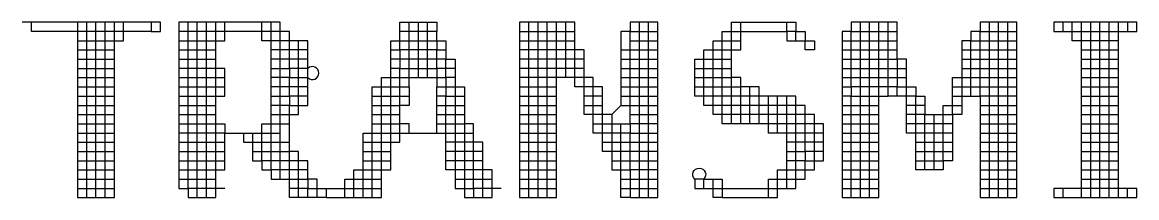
# Model space of a CAD drawing. Header units: millimetres. Extents: x 0 to 841, y 0 to 594.
# Drawn here: x 779.35 to 794.32, y 110.74 to 113.09 of the extents above; entities that cross this region are included whole.
import ezdxf
from ezdxf.enums import TextEntityAlignment as Align

# ---------------------------------------------------------------- set-up
doc = ezdxf.new("R2010")
doc.units = ezdxf.units.MM
doc.layers.add('TEXT', color=255, linetype='Continuous')
doc.styles.add('ECL', font='', dxfattribs={"width": 0.7, "height": 3})
doc.styles.get('ECL').set_extended_font_data('FangSong_GB2312')

# ---------------------------------------------------------------- blocks, each defined once
blk = doc.blocks.new('*U21')
at = {"color": 251, "linetype": 'Continuous'}
for points in [[(13.398, 6.504), (13.398, 6.355), (13.547, 6.355), (13.547, 6.504), (11.319, 6.504)], [(15.923, 3.682), (15.774, 3.682), (15.774, 3.831), (15.774, 3.979), (15.774, 4.128), (15.626, 4.128), (15.477, 4.128), (15.329, 4.128), (15.329, 4.276), (15.329, 4.425), (15.329, 4.573), (15.329, 4.722), (15.329, 4.87), (15.329, 5.019), (15.329, 5.167), (15.329, 5.316), (15.329, 5.464), (15.329, 5.613), (15.329, 5.761), (15.329, 5.91), (15.329, 6.058), (15.329, 6.207), (15.329, 6.355), (15.329, 6.504)], [(24.239, 4.425), (24.09, 4.425), (24.09, 4.573), (23.942, 4.573), (23.942, 4.722), (23.793, 4.722), (23.645, 4.722), (23.496, 4.722), (23.348, 4.722), (23.348, 4.87), (23.199, 4.87), (23.051, 4.87), (22.902, 4.87), (22.754, 4.87), (22.605, 4.87), (22.605, 5.019), (22.457, 5.019), (22.457, 5.167), (22.308, 5.167), (22.308, 5.316), (22.16, 5.316), (22.16, 5.464), (22.16, 5.613), (22.16, 5.761), (22.16, 5.91), (22.308, 5.91), (22.308, 6.058), (22.457, 6.058), (22.457, 6.207), (22.605, 6.207), (22.605, 6.355), (22.754, 6.355), (22.754, 6.504), (23.793, 6.504), (23.793, 6.355), (23.942, 6.355), (23.942, 6.207), (24.09, 6.207), (24.09, 6.058), (23.942, 6.058), (23.942, 6.207)], [(20.972, 5.761), (21.12, 5.761), (21.12, 5.91), (21.269, 5.91), (21.417, 5.91), (21.566, 5.91)], [(20.972, 5.613), (21.12, 5.613), (21.12, 5.761), (21.269, 5.761), (21.417, 5.761), (21.566, 5.761)], [(20.972, 5.464), (21.12, 5.464), (21.12, 5.613), (21.269, 5.613), (21.417, 5.613), (21.566, 5.613)], [(13.844, 5.464), (13.992, 5.464), (14.141, 5.464), (14.289, 5.464), (14.438, 5.464), (14.586, 5.464)], [(20.972, 5.316), (21.12, 5.316), (21.12, 5.464), (21.269, 5.464), (21.417, 5.464), (21.566, 5.464)], [(20.972, 5.167), (21.12, 5.167), (21.12, 5.316), (21.269, 5.316), (21.417, 5.316), (21.566, 5.316)], [(24.536, 5.167), (24.684, 5.167), (24.684, 5.316), (24.833, 5.316), (24.981, 5.316), (25.13, 5.316), (25.278, 5.316)], [(21.12, 3.682), (20.972, 3.682), (20.972, 3.831), (20.972, 3.979), (20.972, 4.128), (20.972, 4.276), (20.972, 4.425), (20.972, 4.573), (20.972, 4.722), (20.972, 4.87)], [(15.032, 4.722), (15.032, 4.573), (15.032, 4.425), (15.032, 4.276), (15.18, 4.276), (15.18, 4.128), (15.329, 4.128), (15.329, 3.979), (15.477, 3.979), (15.626, 3.979), (15.774, 3.979), (15.923, 3.979), (15.923, 3.831), (16.071, 3.831), (16.517, 3.831), (16.665, 3.831), (16.665, 3.979), (16.814, 3.979), (16.962, 3.979), (17.111, 3.979)], [(13.844, 4.425), (13.992, 4.425), (14.141, 4.425), (14.289, 4.425), (14.438, 4.425), (14.586, 4.425)], [(13.844, 4.128), (13.992, 4.128), (14.141, 4.128), (14.289, 4.128), (14.438, 4.128)], [(29.139, 3.682), (29.288, 3.682), (29.288, 3.831), (28.991, 3.831), (28.842, 3.831), (28.694, 3.831), (28.545, 3.831), (28.397, 3.831), (27.951, 3.831), (27.951, 3.682), (28.1, 3.682), (28.1, 3.831)], [(28.1, 3.682), (28.248, 3.682), (28.397, 3.682), (28.545, 3.682), (28.694, 3.682), (28.842, 3.682), (28.991, 3.682), (29.139, 3.682), (29.139, 3.831)]]:
    blk.add_lwpolyline(points, dxfattribs=at)
at = {"color": 167, "linetype": 'Continuous'}
for points in [[(13.398, 6.355), (13.25, 6.355), (13.101, 6.355), (12.953, 6.355), (12.804, 6.355), (12.656, 6.355), (12.507, 6.355), (12.359, 6.355), (12.21, 6.355), (12.062, 6.355), (11.913, 6.355), (11.765, 6.355), (11.616, 6.355), (11.468, 6.355), (11.468, 6.504)], [(17.853, 5.613), (17.853, 5.761), (17.853, 5.91), (17.853, 6.058), (17.853, 6.207), (17.853, 6.355), (17.853, 6.504)], [(15.923, 6.058), (15.774, 6.058), (15.626, 6.058), (15.626, 6.207), (15.477, 6.207), (15.329, 6.207), (15.18, 6.207), (15.18, 6.355), (15.032, 6.355), (14.883, 6.355), (14.735, 6.355), (14.586, 6.355), (14.438, 6.355), (14.289, 6.355), (14.141, 6.355), (13.992, 6.355), (13.844, 6.355)], [(17.259, 6.058), (17.408, 6.058), (17.408, 6.207), (17.556, 6.207), (17.705, 6.207), (17.853, 6.207), (18.002, 6.207), (18.002, 6.058), (18.15, 6.058)], [(24.536, 5.761), (24.684, 5.761), (24.684, 5.91), (24.833, 5.91), (24.981, 5.91), (25.13, 5.91), (25.278, 5.91), (25.427, 5.91), (25.427, 5.761), (25.575, 5.761)], [(24.536, 5.613), (24.684, 5.613), (24.684, 5.761), (24.833, 5.761), (24.981, 5.761), (25.13, 5.761), (25.278, 5.761), (25.427, 5.761), (25.427, 5.613), (25.575, 5.613)], [(25.724, 4.276), (25.872, 4.276), (26.021, 4.276), (26.169, 4.276), (26.169, 4.425), (26.169, 4.573), (26.169, 4.722), (26.169, 4.87), (26.169, 5.019), (26.169, 5.167), (26.318, 5.167), (26.318, 5.316), (26.318, 5.464), (26.318, 5.613), (26.466, 5.613), (26.615, 5.613), (26.615, 5.761), (26.763, 5.761), (26.763, 5.91), (26.912, 5.91), (27.06, 5.91), (27.209, 5.91), (27.357, 5.91)], [(26.318, 5.464), (26.466, 5.464), (26.615, 5.464), (26.615, 5.613), (26.763, 5.613), (26.763, 5.761), (26.912, 5.761), (27.06, 5.761), (27.209, 5.761), (27.357, 5.761)], [(23.051, 4.87), (23.051, 5.019), (23.051, 5.167), (23.051, 5.316), (23.051, 5.464)], [(19.041, 3.831), (18.893, 3.831), (18.744, 3.831), (18.596, 3.831), (18.596, 3.979), (18.596, 4.128), (18.447, 4.128), (18.299, 4.128), (18.15, 4.128), (18.15, 4.276), (18.15, 4.425), (18.15, 4.573), (18.15, 4.722), (18.15, 4.87), (18.15, 5.019), (18.15, 5.167), (18.15, 5.316), (18.002, 5.316)], [(20.823, 5.019), (20.675, 5.019), (20.526, 5.019), (20.526, 5.167), (20.526, 5.316), (20.378, 5.316)], [(22.308, 3.831), (22.457, 3.831), (22.605, 3.831), (22.605, 3.682), (22.754, 3.682), (22.902, 3.682), (23.051, 3.682), (23.199, 3.682), (23.348, 3.682), (23.496, 3.682), (23.496, 3.831), (23.496, 3.979), (23.645, 3.979), (23.793, 3.979), (23.793, 4.128), (23.793, 4.276), (23.793, 4.425), (23.793, 4.573), (23.793, 4.722), (23.793, 4.87), (23.645, 4.87), (23.496, 4.87), (23.348, 4.87), (23.348, 5.019), (23.348, 5.167), (23.348, 5.316)], [(18.002, 5.167), (18.15, 5.167), (18.299, 5.167), (18.447, 5.167)], [(26.318, 4.722), (26.169, 4.722), (26.021, 4.722), (25.872, 4.722), (25.872, 4.87), (25.724, 4.87), (25.575, 4.87)], [(26.021, 4.128), (26.021, 4.276), (26.021, 4.425), (26.021, 4.573), (26.021, 4.722), (26.021, 4.87), (26.021, 5.019)], [(16.814, 4.573), (16.962, 4.573), (17.111, 4.573), (17.111, 4.722), (17.259, 4.722), (17.408, 4.722), (17.556, 4.722), (18.002, 4.722), (18.15, 4.722), (18.299, 4.722), (18.447, 4.722), (18.596, 4.722)], [(23.645, 4.425), (23.793, 4.425), (23.942, 4.425), (23.942, 4.276), (24.09, 4.276), (24.09, 4.425), (23.942, 4.425), (23.942, 4.573), (23.793, 4.573), (23.645, 4.573)], [(25.724, 4.573), (25.872, 4.573), (26.021, 4.573), (26.169, 4.573), (26.318, 4.573)], [(26.763, 4.573), (26.912, 4.573), (27.06, 4.573), (27.209, 4.573), (27.357, 4.573)], [(16.814, 4.425), (16.962, 4.425), (17.111, 4.425), (17.259, 4.425)], [(18.744, 4.276), (18.596, 4.276), (18.596, 4.425), (18.447, 4.425), (18.299, 4.425), (18.15, 4.425)], [(25.724, 4.425), (25.872, 4.425), (26.021, 4.425), (26.169, 4.425), (26.318, 4.425)], [(26.763, 4.425), (26.912, 4.425), (27.06, 4.425), (27.209, 4.425), (27.357, 4.425)], [(28.397, 3.979), (28.545, 3.979), (28.694, 3.979), (28.842, 3.979), (28.991, 3.979)]]:
    blk.add_lwpolyline(points, dxfattribs=at)
at = {"color": 165, "linetype": 'Continuous'}
for points in [[(12.21, 6.207), (12.359, 6.207), (12.507, 6.207), (12.656, 6.207), (12.804, 6.207), (12.953, 6.207), (12.953, 6.355), (12.953, 6.504)], [(15.774, 3.682), (15.626, 3.682), (15.626, 3.831), (15.626, 3.979), (15.626, 4.128), (15.626, 4.276), (15.626, 4.425), (15.626, 4.573), (15.626, 4.722), (15.626, 4.87), (15.626, 5.019), (15.774, 5.019), (15.774, 5.167), (15.923, 5.167), (15.923, 5.316), (15.923, 5.464), (15.923, 5.613), (15.923, 5.761), (15.923, 5.91), (15.923, 6.058), (15.923, 6.207), (15.626, 6.207), (15.626, 6.355), (15.477, 6.355), (15.477, 6.504), (13.844, 6.504), (13.844, 6.355), (13.844, 6.207), (13.844, 6.058), (13.844, 5.91), (13.844, 5.761), (13.844, 5.613), (13.844, 5.464), (13.844, 5.316), (13.844, 5.167), (13.844, 5.019), (13.844, 4.87), (13.844, 4.722), (13.844, 4.573), (13.844, 4.425), (13.844, 4.276), (13.844, 4.128), (13.844, 3.979), (13.844, 3.831), (13.992, 3.831), (13.992, 3.682), (14.141, 3.682), (14.289, 3.682), (14.438, 3.682), (14.438, 3.831), (14.438, 3.979), (14.438, 4.128), (14.438, 4.276), (14.438, 4.425), (14.438, 4.573), (14.438, 4.722), (14.438, 4.87), (14.438, 5.019), (14.438, 5.167), (14.438, 5.316), (14.438, 5.464), (14.438, 5.613), (14.438, 5.761), (14.438, 5.91), (14.438, 6.058), (14.438, 6.207), (14.438, 6.355), (14.438, 6.504)], [(16.22, 3.831), (16.22, 3.682), (16.368, 3.682), (16.517, 3.682), (16.665, 3.682), (16.814, 3.682), (16.962, 3.682), (17.111, 3.682), (17.111, 3.831), (17.111, 3.979), (17.111, 4.128), (17.259, 4.128), (17.259, 4.276), (17.259, 4.425), (17.259, 4.573), (17.259, 4.722), (17.259, 4.87), (17.259, 5.019), (17.259, 5.167), (17.259, 5.316), (17.259, 5.464), (17.259, 5.613), (17.259, 5.761), (17.259, 5.91), (17.259, 6.058), (17.259, 6.207), (17.408, 6.207), (17.408, 6.355), (17.408, 6.504), (18.002, 6.504), (18.002, 6.355)], [(22.754, 4.87), (22.754, 5.019), (22.754, 5.167), (22.754, 5.316), (22.754, 5.464), (22.754, 5.613), (22.754, 5.761), (22.754, 5.91), (22.754, 6.058), (22.902, 6.058), (22.902, 6.207), (22.902, 6.355), (22.902, 6.504)], [(27.357, 5.316), (27.209, 5.316), (27.06, 5.316), (26.912, 5.316), (26.763, 5.316), (26.763, 5.167), (26.763, 5.019), (26.763, 4.87), (26.763, 4.722), (26.763, 4.573), (26.763, 4.425), (26.763, 4.276), (26.763, 4.128), (26.763, 3.979), (26.763, 3.831), (26.763, 3.682), (26.912, 3.682), (27.06, 3.682), (27.209, 3.682), (27.357, 3.682), (27.357, 3.831), (27.357, 3.979), (27.357, 4.128), (27.357, 4.276), (27.357, 4.425), (27.357, 4.573), (27.357, 4.722), (27.357, 4.87), (27.357, 5.019), (27.357, 5.167), (27.357, 5.316), (27.357, 5.464), (27.357, 5.613), (27.357, 5.761), (27.357, 5.91), (27.357, 6.058), (27.357, 6.207), (27.357, 6.355), (27.357, 6.504), (26.763, 6.504), (26.763, 6.355), (26.615, 6.355), (26.615, 6.207), (26.466, 6.207), (26.466, 6.058), (26.466, 5.91), (26.466, 5.761), (26.466, 5.613), (26.466, 5.464), (26.466, 5.316), (26.466, 5.167), (26.466, 5.019), (26.318, 5.019), (26.318, 4.87), (26.318, 4.722), (26.318, 4.573), (26.318, 4.425), (26.318, 4.276), (26.169, 4.276), (26.169, 4.128), (26.021, 4.128), (25.872, 4.128), (25.724, 4.128), (25.724, 4.276), (25.724, 4.425), (25.724, 4.573), (25.724, 4.722), (25.575, 4.722), (25.575, 4.87), (25.575, 5.019), (25.575, 5.167), (25.575, 5.316), (25.575, 5.464), (25.575, 5.613), (25.575, 5.761), (25.575, 5.91), (25.427, 5.91), (25.427, 6.058), (25.427, 6.207), (25.427, 6.355), (25.427, 6.504), (24.684, 6.504), (24.684, 6.355), (24.536, 6.355), (24.536, 6.207), (24.536, 6.058), (24.536, 5.91), (24.536, 5.761), (24.536, 5.613), (24.536, 5.464), (24.536, 5.316), (24.536, 5.167), (24.536, 5.019), (24.536, 4.87), (24.536, 4.722), (24.536, 4.573), (24.536, 4.425), (24.536, 4.276), (24.536, 4.128), (24.536, 3.979), (24.536, 3.831), (24.536, 3.682), (24.684, 3.682), (24.833, 3.682), (24.981, 3.682), (25.13, 3.682), (25.13, 3.831), (25.13, 3.979), (25.13, 4.128), (25.13, 4.276), (25.13, 4.425), (25.13, 4.573), (25.13, 4.722), (25.13, 4.87), (25.13, 5.019), (25.13, 5.167), (25.13, 5.316), (25.13, 5.464), (25.13, 5.613), (25.13, 5.761), (25.13, 5.91), (25.13, 6.058), (25.13, 6.207), (25.13, 6.355), (25.13, 6.504)], [(18.002, 6.207), (18.15, 6.207), (18.15, 6.058), (18.15, 5.91), (18.299, 5.91), (18.299, 5.761), (18.299, 5.613), (18.299, 5.464), (18.299, 5.316), (18.299, 5.167), (18.299, 5.019), (18.299, 4.87), (18.299, 4.722), (18.299, 4.573), (18.299, 4.425), (18.299, 4.276), (18.299, 4.128), (18.299, 3.979), (18.299, 3.831), (18.447, 3.831), (18.447, 3.682), (18.596, 3.682), (18.744, 3.682), (18.893, 3.682), (18.893, 3.831), (18.893, 3.979), (18.893, 4.128), (18.744, 4.128)], [(20.675, 5.316), (20.526, 5.316), (20.526, 5.464), (20.378, 5.464), (20.229, 5.464), (20.229, 5.613), (20.081, 5.613), (19.932, 5.613), (19.784, 5.613), (19.635, 5.613), (19.487, 5.613), (19.338, 5.613)], [(24.536, 5.464), (24.684, 5.464), (24.684, 5.613), (24.833, 5.613), (24.981, 5.613), (25.13, 5.613), (25.278, 5.613), (25.427, 5.613), (25.427, 5.464), (25.575, 5.464), (25.724, 5.464), (25.724, 5.316), (25.872, 5.316), (25.872, 5.167), (25.872, 5.019), (26.169, 5.019), (26.318, 5.019), (26.318, 5.167), (26.466, 5.167)], [(16.962, 5.019), (17.111, 5.019), (17.111, 5.167), (17.259, 5.167), (17.408, 5.167), (17.408, 5.316), (17.408, 5.464), (17.556, 5.464), (17.556, 5.316), (17.556, 5.167), (17.408, 5.167)], [(18.002, 4.722), (18.002, 4.87), (18.002, 5.019), (18.002, 5.167), (18.002, 5.316), (18.002, 5.464)], [(25.872, 5.167), (25.724, 5.167), (25.724, 5.316), (25.575, 5.316), (25.427, 5.316), (25.427, 5.464), (25.278, 5.464), (25.13, 5.464), (24.981, 5.464), (24.833, 5.464), (24.684, 5.464), (24.684, 5.316), (24.536, 5.316)], [(16.517, 3.682), (16.517, 3.831), (16.517, 3.979), (16.665, 3.979), (16.665, 4.128), (16.814, 4.128), (16.962, 4.128), (17.111, 4.128), (17.111, 4.276), (17.111, 4.425), (17.111, 4.573), (17.259, 4.573), (17.408, 4.573), (17.408, 4.722), (17.408, 4.87), (17.408, 5.019), (17.408, 5.167)]]:
    blk.add_lwpolyline(points, dxfattribs=at)
at = {"color": 145, "linetype": 'Continuous'}
for points in [[(12.21, 6.504), (12.21, 6.355), (12.21, 6.207), (12.21, 6.058), (12.21, 5.91), (12.21, 5.761), (12.21, 5.613), (12.21, 5.464), (12.21, 5.316), (12.21, 5.167), (12.21, 5.019), (12.21, 4.87), (12.21, 4.722), (12.21, 4.573), (12.21, 4.425), (12.21, 4.276), (12.21, 4.128), (12.21, 3.979), (12.21, 3.831), (12.21, 3.682), (12.359, 3.682), (12.507, 3.682), (12.656, 3.682), (12.804, 3.682), (12.804, 3.831), (12.804, 3.979), (12.804, 4.128), (12.804, 4.276), (12.804, 4.425), (12.804, 4.573), (12.804, 4.722), (12.804, 4.87), (12.804, 5.019), (12.804, 5.167), (12.804, 5.316), (12.804, 5.464), (12.804, 5.613), (12.804, 5.761), (12.804, 5.91), (12.804, 6.058), (12.804, 6.207), (12.804, 6.355), (12.804, 6.504)], [(18.744, 3.682), (18.744, 3.831), (18.744, 3.979), (18.744, 4.128), (18.744, 4.276), (18.744, 4.425), (18.744, 4.573), (18.596, 4.573), (18.596, 4.722), (18.596, 4.87), (18.447, 4.87)]]:
    blk.add_lwpolyline(points, dxfattribs=at)
at = {"color": 189, "linetype": 'Continuous'}
blk.add_lwpolyline([(12.359, 3.682), (12.359, 3.831), (12.359, 3.979), (12.359, 4.128), (12.359, 4.276), (12.359, 4.425), (12.359, 4.573), (12.359, 4.722), (12.359, 4.87), (12.359, 5.019), (12.359, 5.167), (12.359, 5.316), (12.359, 5.464), (12.359, 5.613), (12.359, 5.761), (12.359, 5.91), (12.359, 6.058), (12.359, 6.207), (12.359, 6.355), (12.359, 6.504)], dxfattribs=at)
at = {"color": 156, "linetype": 'Continuous'}
for points in [[(12.507, 3.682), (12.507, 3.831), (12.507, 3.979), (12.507, 4.128), (12.507, 4.276), (12.507, 4.425), (12.507, 4.573), (12.507, 4.722), (12.507, 4.87), (12.507, 5.019), (12.507, 5.167), (12.507, 5.316), (12.507, 5.464), (12.507, 5.613), (12.507, 5.761), (12.507, 5.91), (12.507, 6.058), (12.507, 6.207), (12.507, 6.355), (12.507, 6.504)], [(18.299, 5.613), (18.15, 5.613), (18.15, 5.761), (18.002, 5.761), (18.002, 5.91), (17.853, 5.91), (17.705, 5.91), (17.556, 5.91), (17.408, 5.91), (17.408, 5.761), (17.259, 5.761)], [(23.199, 4.87), (23.199, 5.019), (23.199, 5.167), (23.199, 5.316)]]:
    blk.add_lwpolyline(points, dxfattribs=at)
at = {"color": 152, "linetype": 'Continuous'}
blk.add_lwpolyline([(12.656, 3.682), (12.656, 3.831), (12.656, 3.979), (12.656, 4.128), (12.656, 4.276), (12.656, 4.425), (12.656, 4.573), (12.656, 4.722), (12.656, 4.87), (12.656, 5.019), (12.656, 5.167), (12.656, 5.316), (12.656, 5.464), (12.656, 5.613), (12.656, 5.761), (12.656, 5.91), (12.656, 6.058), (12.656, 6.207), (12.656, 6.355), (12.656, 6.504)], dxfattribs=at)
at = {"color": 175, "linetype": 'Continuous'}
for points in [[(13.844, 6.207), (13.992, 6.207), (14.141, 6.207), (14.289, 6.207), (14.438, 6.207), (14.586, 6.207), (14.586, 6.355), (14.586, 6.504)], [(28.991, 6.207), (28.842, 6.207), (28.694, 6.207), (28.545, 6.207), (28.397, 6.207), (28.248, 6.207), (28.248, 6.355), (28.248, 6.504)], [(12.21, 6.058), (12.359, 6.058), (12.507, 6.058), (12.656, 6.058), (12.804, 6.058)], [(28.397, 6.058), (28.545, 6.058), (28.694, 6.058), (28.842, 6.058), (28.991, 6.058)], [(12.21, 5.91), (12.359, 5.91), (12.507, 5.91), (12.656, 5.91), (12.804, 5.91)], [(21.566, 4.128), (21.417, 4.128), (21.269, 4.128), (21.12, 4.128), (21.12, 4.276), (21.12, 4.425), (20.972, 4.425), (20.823, 4.425), (20.675, 4.425), (20.675, 4.573), (20.675, 4.722), (20.675, 4.87), (20.675, 5.019), (20.675, 5.167), (20.675, 5.316), (20.675, 5.464), (20.526, 5.464), (20.526, 5.613), (20.378, 5.613), (20.229, 5.613), (20.229, 5.761), (20.081, 5.761), (19.932, 5.761), (19.784, 5.761), (19.635, 5.761), (19.487, 5.761), (19.338, 5.761)], [(28.397, 5.91), (28.545, 5.91), (28.694, 5.91), (28.842, 5.91), (28.991, 5.91)], [(28.397, 5.761), (28.545, 5.761), (28.694, 5.761), (28.842, 5.761), (28.991, 5.761)], [(28.397, 5.613), (28.545, 5.613), (28.694, 5.613), (28.842, 5.613), (28.991, 5.613)], [(19.338, 5.464), (19.487, 5.464), (19.635, 5.464), (19.784, 5.464), (19.932, 5.464)], [(24.09, 4.87), (24.09, 5.019), (23.942, 5.019), (23.942, 5.167), (23.793, 5.167), (23.793, 5.316), (23.199, 5.316), (23.051, 5.316), (22.902, 5.316), (22.754, 5.316), (22.605, 5.316), (22.605, 5.464), (22.754, 5.464), (22.902, 5.464)], [(26.318, 5.316), (26.466, 5.316), (26.615, 5.316), (26.763, 5.316), (26.763, 5.464), (26.912, 5.464), (27.06, 5.464), (27.209, 5.464), (27.357, 5.464)], [(28.397, 5.464), (28.545, 5.464), (28.694, 5.464), (28.842, 5.464), (28.991, 5.464)], [(12.21, 5.316), (12.359, 5.316), (12.507, 5.316), (12.656, 5.316), (12.804, 5.316)], [(19.338, 5.316), (19.487, 5.316), (19.635, 5.316), (19.784, 5.316), (19.932, 5.316)], [(28.397, 5.316), (28.545, 5.316), (28.694, 5.316), (28.842, 5.316), (28.991, 5.316)], [(12.21, 5.167), (12.359, 5.167), (12.507, 5.167), (12.656, 5.167), (12.804, 5.167)], [(19.338, 5.167), (19.487, 5.167), (19.635, 5.167), (19.784, 5.167), (19.932, 5.167)], [(28.397, 5.167), (28.545, 5.167), (28.694, 5.167), (28.842, 5.167), (28.991, 5.167)], [(12.21, 5.019), (12.359, 5.019), (12.507, 5.019), (12.656, 5.019), (12.804, 5.019)], [(12.21, 4.87), (12.359, 4.87), (12.507, 4.87), (12.656, 4.87), (12.804, 4.87)], [(13.844, 4.87), (13.992, 4.87), (14.141, 4.87), (14.289, 4.87), (14.438, 4.87), (14.586, 4.87), (14.586, 4.722), (15.18, 4.722), (15.18, 4.87), (15.329, 4.87), (15.477, 4.87), (15.626, 4.87)], [(19.338, 5.019), (19.487, 5.019), (19.635, 5.019), (19.784, 5.019), (19.932, 5.019)], [(19.338, 4.87), (19.487, 4.87), (19.635, 4.87), (19.784, 4.87), (19.932, 4.87)], [(28.397, 5.019), (28.545, 5.019), (28.694, 5.019), (28.842, 5.019), (28.991, 5.019)], [(28.397, 4.87), (28.545, 4.87), (28.694, 4.87), (28.842, 4.87), (28.991, 4.87)], [(12.21, 4.722), (12.359, 4.722), (12.507, 4.722), (12.656, 4.722), (12.804, 4.722)], [(13.844, 4.573), (13.992, 4.573), (14.141, 4.573), (14.289, 4.573), (14.438, 4.573), (14.586, 4.573), (14.586, 4.722), (14.438, 4.722), (14.289, 4.722), (14.141, 4.722), (13.992, 4.722), (13.844, 4.722)], [(19.338, 4.722), (19.487, 4.722), (19.635, 4.722), (19.784, 4.722), (19.932, 4.722)], [(28.397, 4.722), (28.545, 4.722), (28.694, 4.722), (28.842, 4.722), (28.991, 4.722)], [(12.21, 4.573), (12.359, 4.573), (12.507, 4.573), (12.656, 4.573), (12.804, 4.573)], [(19.338, 4.573), (19.487, 4.573), (19.635, 4.573), (19.784, 4.573), (19.932, 4.573)], [(28.397, 4.573), (28.545, 4.573), (28.694, 4.573), (28.842, 4.573), (28.991, 4.573)], [(12.21, 4.425), (12.359, 4.425), (12.507, 4.425), (12.656, 4.425), (12.804, 4.425)], [(19.338, 4.425), (19.487, 4.425), (19.635, 4.425), (19.784, 4.425), (19.932, 4.425)], [(28.397, 4.425), (28.545, 4.425), (28.694, 4.425), (28.842, 4.425), (28.991, 4.425)], [(12.21, 4.276), (12.359, 4.276), (12.507, 4.276), (12.656, 4.276), (12.804, 4.276)], [(13.844, 4.276), (13.992, 4.276), (14.141, 4.276), (14.289, 4.276), (14.438, 4.276), (14.586, 4.276)], [(19.338, 4.276), (19.487, 4.276), (19.635, 4.276), (19.784, 4.276), (19.932, 4.276)], [(23.348, 3.682), (23.348, 3.831), (23.348, 3.979), (23.496, 3.979), (23.496, 4.128), (23.645, 4.128), (23.793, 4.128), (23.942, 4.128), (23.942, 4.276), (23.793, 4.276), (23.645, 4.276)], [(28.397, 4.276), (28.545, 4.276), (28.694, 4.276), (28.842, 4.276), (28.991, 4.276)], [(12.21, 4.128), (12.359, 4.128), (12.507, 4.128), (12.656, 4.128), (12.804, 4.128)], [(19.338, 4.128), (19.487, 4.128), (19.635, 4.128), (19.784, 4.128), (19.932, 4.128)], [(19.338, 3.979), (19.487, 3.979), (19.635, 3.979), (19.784, 3.979), (19.932, 3.979)], [(28.397, 4.128), (28.545, 4.128), (28.694, 4.128), (28.842, 4.128), (28.991, 4.128)], [(19.338, 3.831), (19.487, 3.831), (19.635, 3.831), (19.784, 3.831), (19.932, 3.831)]]:
    blk.add_lwpolyline(points, dxfattribs=at)
at = {"color": 245, "linetype": 'Continuous'}
for points in [[(14.586, 3.831), (14.438, 3.831), (14.289, 3.831), (14.141, 3.831), (13.992, 3.831), (13.992, 3.979), (13.992, 4.128), (13.992, 4.276), (13.992, 4.425), (13.992, 4.573), (13.992, 4.722), (13.992, 4.87), (13.992, 5.019), (13.992, 5.167), (13.992, 5.316), (13.992, 5.464), (13.992, 5.613), (13.992, 5.761), (13.992, 5.91), (13.992, 6.058), (13.992, 6.207), (13.992, 6.355), (13.992, 6.504)], [(20.972, 6.058), (21.12, 6.058), (21.12, 6.207), (21.269, 6.207), (21.417, 6.207), (21.566, 6.207)], [(20.972, 5.91), (21.12, 5.91), (21.12, 6.058), (21.269, 6.058), (21.417, 6.058), (21.566, 6.058)]]:
    blk.add_lwpolyline(points, dxfattribs=at)
at = {"color": 187, "linetype": 'Continuous'}
for points in [[(14.141, 3.682), (14.141, 3.831), (14.141, 3.979), (14.141, 4.128), (14.141, 4.276), (14.141, 4.425), (14.141, 4.573), (14.141, 4.722), (14.141, 4.87), (14.141, 5.019), (14.141, 5.167), (14.141, 5.316), (14.141, 5.464), (14.141, 5.613), (14.141, 5.761), (14.141, 5.91), (14.141, 6.058), (14.141, 6.207), (14.141, 6.355), (14.141, 6.504)], [(26.466, 6.058), (26.615, 6.058), (26.615, 6.207), (26.763, 6.207), (26.763, 6.355), (26.912, 6.355), (27.06, 6.355), (27.209, 6.355), (27.357, 6.355)], [(20.378, 5.761), (20.229, 5.761), (20.229, 5.91), (20.081, 5.91), (19.932, 5.91), (19.784, 5.91), (19.635, 5.91), (19.487, 5.91), (19.338, 5.91)], [(15.032, 4.425), (15.18, 4.425), (15.18, 4.573), (15.329, 4.573), (15.477, 4.573), (15.626, 4.573)], [(15.923, 4.128), (15.774, 4.128), (15.774, 4.276), (15.626, 4.276), (15.477, 4.276), (15.329, 4.276), (15.18, 4.276), (15.18, 4.425), (15.329, 4.425), (15.477, 4.425), (15.626, 4.425)], [(16.665, 3.682), (16.665, 3.831), (16.814, 3.831), (16.962, 3.831), (17.111, 3.831)]]:
    blk.add_lwpolyline(points, dxfattribs=at)
at = {"color": 166, "linetype": 'Continuous'}
for points in [[(14.289, 3.682), (14.289, 3.831), (14.289, 3.979), (14.289, 4.128), (14.289, 4.276), (14.289, 4.425), (14.289, 4.573), (14.289, 4.722), (14.289, 4.87), (14.289, 5.019), (14.289, 5.167), (14.289, 5.316), (14.289, 5.464), (14.289, 5.613), (14.289, 5.761), (14.289, 5.91), (14.289, 6.058), (14.289, 6.207), (14.289, 6.355), (14.289, 6.504)], [(24.981, 3.682), (24.981, 3.831), (24.981, 3.979), (24.981, 4.128), (24.981, 4.276), (24.981, 4.425), (24.981, 4.573), (24.981, 4.722), (24.981, 4.87), (24.981, 5.019), (24.981, 5.167), (24.981, 5.316), (24.981, 5.464), (24.981, 5.613), (24.981, 5.761), (24.981, 5.91), (24.981, 6.058), (24.981, 6.207), (24.981, 6.355), (24.981, 6.504)], [(27.06, 3.682), (27.06, 3.831), (27.06, 3.979), (27.06, 4.128), (27.06, 4.276), (27.06, 4.425), (27.06, 4.573), (27.06, 4.722), (27.06, 4.87), (27.06, 5.019), (27.06, 5.167), (27.06, 5.316), (27.06, 5.464), (27.06, 5.613), (27.06, 5.761), (27.06, 5.91), (27.06, 6.058), (27.06, 6.207), (27.06, 6.355), (27.06, 6.504)], [(27.209, 3.682), (27.209, 3.831), (27.209, 3.979), (27.209, 4.128), (27.209, 4.276), (27.209, 4.425), (27.209, 4.573), (27.209, 4.722), (27.209, 4.87), (27.209, 5.019), (27.209, 5.167), (27.209, 5.316), (27.209, 5.464), (27.209, 5.613), (27.209, 5.761), (27.209, 5.91), (27.209, 6.058), (27.209, 6.207), (27.209, 6.355), (27.209, 6.504)], [(28.694, 3.682), (28.694, 3.831), (28.694, 3.979), (28.694, 4.128), (28.694, 4.276), (28.694, 4.425), (28.694, 4.573), (28.694, 4.722), (28.694, 4.87), (28.694, 5.019), (28.694, 5.167), (28.694, 5.316), (28.694, 5.464), (28.694, 5.613), (28.694, 5.761), (28.694, 5.91), (28.694, 6.058), (28.694, 6.207), (28.694, 6.355), (28.694, 6.504)], [(24.239, 4.573), (24.09, 4.573), (24.09, 4.722), (23.942, 4.722), (23.942, 4.87), (23.793, 4.87), (23.793, 5.019), (23.645, 5.019), (23.496, 5.019), (23.348, 5.019), (23.199, 5.019), (23.051, 5.019), (22.902, 5.019), (22.754, 5.019), (22.605, 5.019), (22.605, 5.167), (22.605, 5.316), (22.457, 5.316), (22.457, 5.464), (22.457, 5.613), (22.457, 5.761), (22.605, 5.761), (22.605, 5.91), (22.754, 5.91)], [(23.496, 4.722), (23.496, 4.87), (23.496, 5.019), (23.496, 5.167), (23.496, 5.316)], [(21.566, 4.425), (21.417, 4.425), (21.269, 4.425), (21.12, 4.425), (21.12, 4.573), (21.269, 4.573), (21.417, 4.573), (21.566, 4.573)], [(20.972, 3.979), (21.12, 3.979), (21.269, 3.979), (21.417, 3.979), (21.566, 3.979)], [(20.972, 3.831), (21.12, 3.831), (21.269, 3.831), (21.417, 3.831), (21.566, 3.831)]]:
    blk.add_lwpolyline(points, dxfattribs=at)
at = {"color": 207, "linetype": 'Continuous'}
for points in [[(15.477, 3.979), (15.477, 4.128), (15.477, 4.276), (15.477, 4.425), (15.477, 4.573), (15.477, 4.722), (15.477, 4.87), (15.477, 5.019), (15.477, 5.167), (15.477, 5.316), (15.477, 5.464), (15.477, 5.613), (15.477, 5.761), (15.477, 5.91), (15.477, 6.058), (15.477, 6.207), (15.477, 6.355), (15.329, 6.355), (15.18, 6.355), (15.18, 6.504)], [(19.487, 3.682), (19.487, 3.831), (19.487, 3.979), (19.487, 4.128), (19.487, 4.276), (19.487, 4.425), (19.487, 4.573), (19.487, 4.722), (19.487, 4.87), (19.487, 5.019), (19.487, 5.167), (19.487, 5.316), (19.487, 5.464), (19.487, 5.613), (19.487, 5.761), (19.487, 5.91), (19.487, 6.058), (19.487, 6.207), (19.487, 6.355), (19.487, 6.504)], [(28.545, 3.682), (28.545, 3.831), (28.545, 3.979), (28.545, 4.128), (28.545, 4.276), (28.545, 4.425), (28.545, 4.573), (28.545, 4.722), (28.545, 4.87), (28.545, 5.019), (28.545, 5.167), (28.545, 5.316), (28.545, 5.464), (28.545, 5.613), (28.545, 5.761), (28.545, 5.91), (28.545, 6.058), (28.545, 6.207), (28.545, 6.355), (28.545, 6.504)], [(13.844, 6.058), (13.992, 6.058), (14.141, 6.058), (14.289, 6.058), (14.438, 6.058)], [(13.844, 5.91), (13.992, 5.91), (14.141, 5.91), (14.289, 5.91), (14.438, 5.91)], [(13.844, 5.316), (13.992, 5.316), (14.141, 5.316), (14.289, 5.316), (14.438, 5.316)], [(13.844, 5.167), (13.992, 5.167), (14.141, 5.167), (14.289, 5.167), (14.438, 5.167)], [(13.844, 5.019), (13.992, 5.019), (14.141, 5.019), (14.289, 5.019), (14.438, 5.019)], [(13.844, 3.979), (13.992, 3.979), (14.141, 3.979), (14.289, 3.979), (14.438, 3.979)], [(24.684, 3.682), (24.684, 3.831), (24.833, 3.831), (24.981, 3.831), (25.13, 3.831)]]:
    blk.add_lwpolyline(points, dxfattribs=at)
at = {"color": 177, "linetype": 'Continuous'}
for points in [[(17.556, 5.464), (17.556, 5.613), (17.556, 5.761), (17.556, 5.91), (17.556, 6.058), (17.556, 6.207), (17.556, 6.355), (17.556, 6.504)], [(17.705, 5.613), (17.705, 5.761), (17.705, 5.91), (17.705, 6.058), (17.705, 6.207), (17.705, 6.355), (17.705, 6.504)], [(19.635, 3.682), (19.635, 3.831), (19.635, 3.979), (19.635, 4.128), (19.635, 4.276), (19.635, 4.425), (19.635, 4.573), (19.635, 4.722), (19.635, 4.87), (19.635, 5.019), (19.635, 5.167), (19.635, 5.316), (19.635, 5.464), (19.635, 5.613), (19.635, 5.761), (19.635, 5.91), (19.635, 6.058), (19.635, 6.207), (19.635, 6.355), (19.635, 6.504)], [(21.269, 3.682), (21.269, 3.831), (21.269, 3.979), (21.269, 4.128), (21.269, 4.276), (21.269, 4.425), (21.269, 4.573), (21.269, 4.722), (21.269, 4.87), (21.269, 5.019), (21.269, 5.167), (21.269, 5.316), (21.269, 5.464), (21.269, 5.613), (21.269, 5.761), (21.269, 5.91), (21.269, 6.058), (21.269, 6.207), (21.269, 6.355), (21.269, 6.504)], [(26.912, 3.682), (26.912, 3.831), (26.912, 3.979), (26.912, 4.128), (26.912, 4.276), (26.912, 4.425), (26.912, 4.573), (26.912, 4.722), (26.912, 4.87), (26.912, 5.019), (26.912, 5.167), (26.912, 5.316), (26.912, 5.464), (26.912, 5.613), (26.912, 5.761), (26.912, 5.91), (26.912, 6.058), (26.912, 6.207), (26.912, 6.355), (26.912, 6.504)], [(19.338, 6.355), (19.487, 6.355), (19.635, 6.355), (19.784, 6.355), (19.932, 6.355), (20.081, 6.355), (20.229, 6.355)], [(28.1, 6.355), (28.248, 6.355), (28.397, 6.355), (28.545, 6.355), (28.694, 6.355), (28.842, 6.355), (28.991, 6.355), (29.139, 6.355)], [(15.329, 5.316), (15.477, 5.316), (15.626, 5.316), (15.626, 5.167), (15.774, 5.167), (15.774, 5.316), (15.774, 5.464), (15.774, 5.613), (15.774, 5.761), (15.774, 5.91), (15.774, 6.058), (15.774, 6.207)], [(19.338, 6.207), (19.487, 6.207), (19.635, 6.207), (19.784, 6.207), (19.932, 6.207), (20.081, 6.207), (20.229, 6.207)], [(24.239, 4.722), (24.09, 4.722), (24.09, 4.87), (23.942, 4.87), (23.942, 5.019), (23.793, 5.019), (23.793, 5.167), (23.645, 5.167), (23.496, 5.167), (23.348, 5.167), (23.199, 5.167), (23.051, 5.167), (22.902, 5.167), (22.754, 5.167), (22.605, 5.167), (22.457, 5.167), (22.457, 5.316), (22.308, 5.316), (22.308, 5.464), (22.308, 5.613), (22.308, 5.761), (22.457, 5.761), (22.457, 5.91), (22.605, 5.91), (22.605, 6.058), (22.754, 6.058), (22.754, 6.207), (22.902, 6.207)], [(26.466, 5.91), (26.615, 5.91), (26.615, 6.058), (26.763, 6.058), (26.763, 6.207), (26.912, 6.207), (27.06, 6.207), (27.209, 6.207), (27.357, 6.207)], [(15.923, 5.91), (15.774, 5.91), (15.626, 5.91), (15.626, 6.058), (15.477, 6.058), (15.329, 6.058)], [(18.299, 5.761), (18.15, 5.761), (18.15, 5.91), (18.002, 5.91), (18.002, 6.058), (17.853, 6.058), (17.705, 6.058), (17.556, 6.058), (17.408, 6.058), (17.408, 5.91), (17.259, 5.91)], [(20.378, 5.91), (20.229, 5.91), (20.229, 6.058), (20.081, 6.058), (19.932, 6.058), (19.784, 6.058), (19.635, 6.058), (19.487, 6.058), (19.338, 6.058)], [(26.466, 5.761), (26.615, 5.761), (26.615, 5.91), (26.763, 5.91), (26.763, 6.058), (26.912, 6.058), (27.06, 6.058), (27.209, 6.058), (27.357, 6.058)], [(16.962, 3.682), (16.962, 3.831), (16.962, 3.979), (16.962, 4.128), (16.962, 4.276), (16.962, 4.425), (16.962, 4.573), (16.962, 4.722), (16.962, 4.87), (16.962, 5.019), (16.962, 5.167), (16.962, 5.316), (16.962, 5.464), (17.111, 5.464), (17.111, 5.613), (17.259, 5.613), (17.408, 5.613), (17.408, 5.761), (17.556, 5.761), (17.705, 5.761), (17.853, 5.761), (18.002, 5.761), (18.002, 5.613), (18.15, 5.613), (18.15, 5.464), (18.299, 5.464), (18.447, 5.464), (18.447, 5.316), (18.447, 5.167), (18.447, 5.019), (18.447, 4.87), (18.447, 4.722), (18.447, 4.573), (18.447, 4.425), (18.447, 4.276), (18.447, 4.128), (18.447, 3.979), (18.447, 3.831), (18.596, 3.831), (18.596, 3.682)], [(22.16, 5.613), (22.308, 5.613), (22.457, 5.613), (22.605, 5.613), (22.605, 5.761), (22.754, 5.761)], [(22.16, 5.464), (22.308, 5.464), (22.457, 5.464), (22.605, 5.464), (22.605, 5.613), (22.754, 5.613)], [(22.902, 4.87), (22.902, 5.019), (22.902, 5.167), (22.902, 5.316), (22.902, 5.464)], [(25.872, 4.128), (25.872, 4.276), (25.872, 4.425), (25.872, 4.573), (25.872, 4.722), (25.724, 4.722), (25.724, 4.87), (25.724, 5.019), (25.724, 5.167), (25.575, 5.167)], [(26.763, 5.167), (26.912, 5.167), (27.06, 5.167), (27.209, 5.167), (27.357, 5.167)], [(16.962, 4.87), (17.111, 4.87), (17.111, 5.019), (17.259, 5.019), (17.408, 5.019)], [(26.763, 5.019), (26.912, 5.019), (27.06, 5.019), (27.209, 5.019), (27.357, 5.019)], [(26.763, 4.87), (26.912, 4.87), (27.06, 4.87), (27.209, 4.87), (27.357, 4.87)], [(26.763, 4.722), (26.912, 4.722), (27.06, 4.722), (27.209, 4.722), (27.357, 4.722)], [(16.814, 4.276), (16.962, 4.276), (17.111, 4.276), (17.259, 4.276)], [(18.744, 4.128), (18.596, 4.128), (18.596, 4.276), (18.447, 4.276), (18.299, 4.276), (18.15, 4.276)], [(20.823, 4.276), (20.972, 4.276), (21.12, 4.276), (21.269, 4.276), (21.417, 4.276), (21.566, 4.276)], [(26.763, 4.276), (26.912, 4.276), (27.06, 4.276), (27.209, 4.276), (27.357, 4.276)], [(26.763, 4.128), (26.912, 4.128), (27.06, 4.128), (27.209, 4.128), (27.357, 4.128)], [(26.763, 3.979), (26.912, 3.979), (27.06, 3.979), (27.209, 3.979), (27.357, 3.979)], [(26.763, 3.831), (26.912, 3.831), (27.06, 3.831), (27.209, 3.831), (27.357, 3.831)]]:
    blk.add_lwpolyline(points, dxfattribs=at)
at = {"color": 195, "linetype": 'Continuous'}
for points in [[(21.566, 4.87), (21.417, 4.87), (21.269, 4.87), (21.12, 4.87), (21.12, 4.722), (20.972, 4.722), (20.823, 4.722), (20.675, 4.722), (20.526, 4.722), (20.526, 4.87), (20.526, 5.019), (20.378, 5.019), (20.378, 5.167), (20.378, 5.316), (20.378, 5.464), (20.378, 5.613), (20.378, 5.761), (20.378, 5.91), (20.378, 6.058), (20.229, 6.058), (20.229, 6.207), (20.229, 6.355), (20.229, 6.504), (19.338, 6.504), (19.338, 6.355), (19.338, 6.207), (19.338, 6.058), (19.338, 5.91), (19.338, 5.761), (19.338, 5.613), (19.338, 5.464), (19.338, 5.316), (19.338, 5.167), (19.338, 5.019), (19.338, 4.87), (19.338, 4.722), (19.338, 4.573), (19.338, 4.425), (19.338, 4.276), (19.338, 4.128), (19.338, 3.979), (19.338, 3.831), (19.338, 3.682), (19.487, 3.682), (19.635, 3.682), (19.784, 3.682), (19.932, 3.682), (19.932, 3.831), (19.932, 3.979), (19.932, 4.128), (19.932, 4.276), (19.932, 4.425), (19.932, 4.573), (19.932, 4.722), (19.932, 4.87), (19.932, 5.019), (19.932, 5.167), (19.932, 5.316), (19.932, 5.464), (19.932, 5.613)], [(20.526, 4.87), (20.675, 4.87), (20.823, 4.87), (21.12, 4.87), (21.12, 5.019), (21.12, 5.167), (21.269, 5.167), (21.417, 5.167), (21.566, 5.167)], [(24.536, 4.276), (24.684, 4.276), (24.684, 4.425), (24.833, 4.425), (24.981, 4.425), (25.13, 4.425)]]:
    blk.add_lwpolyline(points, dxfattribs=at)
at = {"color": 154, "linetype": 'Continuous'}
for points in [[(19.784, 3.682), (19.784, 3.831), (19.784, 3.979), (19.784, 4.128), (19.784, 4.276), (19.784, 4.425), (19.784, 4.573), (19.784, 4.722), (19.784, 4.87), (19.784, 5.019), (19.784, 5.167), (19.784, 5.316), (19.784, 5.464), (19.784, 5.613), (19.784, 5.761), (19.784, 5.91), (19.784, 6.058), (19.784, 6.207), (19.784, 6.355), (19.784, 6.504)], [(28.842, 3.682), (28.842, 3.831), (28.842, 3.979), (28.842, 4.128), (28.842, 4.276), (28.842, 4.425), (28.842, 4.573), (28.842, 4.722), (28.842, 4.87), (28.842, 5.019), (28.842, 5.167), (28.842, 5.316), (28.842, 5.464), (28.842, 5.613), (28.842, 5.761), (28.842, 5.91), (28.842, 6.058), (28.842, 6.207), (28.842, 6.355), (28.842, 6.504)], [(12.21, 5.761), (12.359, 5.761), (12.507, 5.761), (12.656, 5.761), (12.804, 5.761)], [(12.21, 5.613), (12.359, 5.613), (12.507, 5.613), (12.656, 5.613), (12.804, 5.613)], [(12.21, 5.464), (12.359, 5.464), (12.507, 5.464), (12.656, 5.464), (12.804, 5.464)]]:
    blk.add_lwpolyline(points, dxfattribs=at)
at = {"color": 146, "linetype": 'Continuous'}
blk.add_lwpolyline([(19.932, 5.613), (19.932, 5.761), (19.932, 5.91), (19.932, 6.058), (19.932, 6.207), (19.932, 6.355), (19.932, 6.504)], dxfattribs=at)
at = {"color": 157, "linetype": 'Continuous'}
for points in [[(20.081, 5.613), (20.081, 5.761), (20.081, 5.91), (20.081, 6.058), (20.081, 6.207), (20.081, 6.355), (20.081, 6.504)], [(21.417, 3.682), (21.566, 3.682), (21.566, 3.831), (21.566, 3.979), (21.566, 4.128), (21.566, 4.276), (21.566, 4.425), (21.566, 4.573), (21.566, 4.722), (21.566, 4.87), (21.566, 5.019), (21.566, 5.167), (21.566, 5.316), (21.566, 5.464), (21.566, 5.613), (21.566, 5.761), (21.566, 5.91), (21.566, 6.058), (21.566, 6.207), (21.566, 6.355), (21.566, 6.504), (21.12, 6.504), (21.12, 6.355), (20.972, 6.355), (20.972, 6.207), (20.972, 6.058), (20.972, 5.91), (20.972, 5.761), (20.972, 5.613), (20.972, 5.464), (20.972, 5.316), (20.972, 5.167), (20.823, 5.019), (20.823, 4.87), (20.823, 4.722), (20.823, 4.573), (20.823, 4.425), (20.823, 4.276), (20.823, 4.128), (20.972, 4.128), (21.12, 4.128), (21.12, 3.979), (21.12, 3.831), (21.12, 3.682), (21.269, 3.682), (21.417, 3.682), (21.417, 3.831), (21.417, 3.979), (21.417, 4.128), (21.417, 4.276), (21.417, 4.425), (21.417, 4.573), (21.417, 4.722), (21.417, 4.87), (21.417, 5.019), (21.417, 5.167), (21.417, 5.316), (21.417, 5.464), (21.417, 5.613), (21.417, 5.761), (21.417, 5.91), (21.417, 6.058), (21.417, 6.207), (21.417, 6.355), (21.417, 6.504)], [(22.16, 5.761), (22.308, 5.761), (22.308, 5.91), (22.457, 5.91), (22.457, 6.058), (22.605, 6.058), (22.605, 6.207), (22.754, 6.207), (22.754, 6.355), (22.902, 6.355), (23.051, 6.355), (23.199, 6.355), (23.348, 6.355), (23.496, 6.355), (23.645, 6.355), (23.645, 6.207), (23.793, 6.207), (23.942, 6.207)], [(16.962, 5.316), (17.111, 5.316), (17.111, 5.464), (17.259, 5.464), (17.408, 5.464), (17.408, 5.613), (17.556, 5.613), (17.705, 5.613), (17.853, 5.613), (18.002, 5.613), (18.002, 5.464), (18.15, 5.464), (18.15, 5.316), (18.299, 5.316), (18.447, 5.316)], [(26.615, 5.316), (26.615, 5.464), (26.763, 5.464), (26.763, 5.613), (26.912, 5.613), (27.06, 5.613), (27.209, 5.613), (27.357, 5.613)], [(23.645, 3.831), (23.645, 3.979), (23.645, 4.128), (23.645, 4.276), (23.645, 4.425), (23.645, 4.573), (23.645, 4.722), (23.645, 4.87), (23.645, 5.019), (23.645, 5.167), (23.645, 5.316)], [(20.378, 5.167), (20.526, 5.167), (20.675, 5.167)], [(18.002, 5.019), (18.15, 5.019), (18.299, 5.019), (18.447, 5.019)], [(18.002, 4.87), (18.15, 4.87), (18.299, 4.87), (18.447, 4.87)], [(26.318, 4.87), (26.169, 4.87), (26.021, 4.87), (25.872, 4.87), (25.872, 5.019), (25.724, 5.019), (25.575, 5.019)], [(18.744, 4.425), (18.596, 4.425), (18.596, 4.573), (18.447, 4.573), (18.299, 4.573), (18.15, 4.573)], [(12.21, 3.831), (12.359, 3.831), (12.507, 3.831), (12.656, 3.831), (12.804, 3.831)], [(16.22, 3.682), (16.071, 3.682), (15.923, 3.682), (15.923, 3.831), (15.774, 3.831), (15.626, 3.831)]]:
    blk.add_lwpolyline(points, dxfattribs=at)
at = {"color": 185, "linetype": 'Continuous'}
for points in [[(23.793, 6.207), (23.793, 6.355), (23.645, 6.355), (23.645, 6.504)], [(13.844, 5.613), (13.992, 5.613), (14.141, 5.613), (14.289, 5.613), (14.438, 5.613), (14.586, 5.613), (14.586, 5.761), (14.438, 5.761), (14.289, 5.761), (14.141, 5.761), (13.992, 5.761), (13.844, 5.761)]]:
    blk.add_lwpolyline(points, dxfattribs=at)
at = {"color": 197, "linetype": 'Continuous'}
for points in [[(24.833, 3.682), (24.833, 3.831), (24.833, 3.979), (24.833, 4.128), (24.833, 4.276), (24.833, 4.425), (24.833, 4.573), (24.833, 4.722), (24.833, 4.87), (24.833, 5.019), (24.833, 5.167), (24.833, 5.316), (24.833, 5.464), (24.833, 5.613), (24.833, 5.761), (24.833, 5.91), (24.833, 6.058), (24.833, 6.207), (24.833, 6.355), (24.833, 6.504)], [(24.536, 6.207), (24.684, 6.207), (24.684, 6.355), (24.833, 6.355), (24.981, 6.355), (25.13, 6.355), (25.278, 6.355), (25.427, 6.355)], [(24.536, 6.058), (24.684, 6.058), (24.684, 6.207), (24.833, 6.207), (24.981, 6.207), (25.13, 6.207), (25.278, 6.207), (25.427, 6.207)], [(24.536, 5.91), (24.684, 5.91), (24.684, 6.058), (24.833, 6.058), (24.981, 6.058), (25.13, 6.058), (25.278, 6.058), (25.427, 6.058)], [(16.962, 5.167), (17.111, 5.167), (17.111, 5.316), (17.259, 5.316), (17.408, 5.316), (17.556, 5.316)], [(15.329, 5.019), (15.477, 5.019), (15.626, 5.019), (15.626, 5.167), (15.477, 5.167), (15.329, 5.167)], [(16.814, 3.682), (16.814, 3.831), (16.814, 3.979), (16.814, 4.128), (16.814, 4.276), (16.814, 4.425), (16.814, 4.573), (16.814, 4.722), (16.962, 4.722), (17.111, 4.722), (17.111, 4.87), (17.259, 4.87), (17.408, 4.87)], [(21.12, 5.019), (21.269, 5.019), (21.417, 5.019), (21.566, 5.019)], [(14.883, 4.722), (14.883, 4.573), (15.032, 4.573), (15.18, 4.573), (15.18, 4.722), (15.329, 4.722), (15.477, 4.722)], [(20.675, 4.573), (20.823, 4.573), (20.972, 4.573), (21.12, 4.573), (21.12, 4.722), (21.269, 4.722), (21.417, 4.722), (21.566, 4.722)]]:
    blk.add_lwpolyline(points, dxfattribs=at)
at = {"color": 164, "linetype": 'Continuous'}
blk.add_lwpolyline([(25.278, 5.464), (25.278, 5.613), (25.278, 5.761), (25.278, 5.91), (25.278, 6.058), (25.278, 6.207), (25.278, 6.355), (25.278, 6.504)], dxfattribs=at)
at = {"color": 155, "linetype": 'Continuous'}
blk.add_lwpolyline([(29.139, 6.504), (29.139, 6.355), (29.288, 6.355), (29.288, 6.504), (27.951, 6.504), (27.951, 6.355), (28.1, 6.355), (28.1, 6.504)], dxfattribs=at)
at = {"color": 225, "linetype": 'Continuous'}
blk.add_lwpolyline([(28.397, 3.682), (28.397, 3.831), (28.397, 3.979), (28.397, 4.128), (28.397, 4.276), (28.397, 4.425), (28.397, 4.573), (28.397, 4.722), (28.397, 4.87), (28.397, 5.019), (28.397, 5.167), (28.397, 5.316), (28.397, 5.464), (28.397, 5.613), (28.397, 5.761), (28.397, 5.91), (28.397, 6.058), (28.397, 6.207), (28.397, 6.355), (28.397, 6.504)], dxfattribs=at)
at = {"color": 163, "linetype": 'Continuous'}
for points in [[(28.991, 3.682), (28.991, 3.831), (28.991, 3.979), (28.991, 4.128), (28.991, 4.276), (28.991, 4.425), (28.991, 4.573), (28.991, 4.722), (28.991, 4.87), (28.991, 5.019), (28.991, 5.167), (28.991, 5.316), (28.991, 5.464), (28.991, 5.613), (28.991, 5.761), (28.991, 5.91), (28.991, 6.058), (28.991, 6.207), (28.991, 6.355), (28.991, 6.504)], [(16.071, 3.682), (16.071, 3.831), (16.071, 3.979), (15.923, 3.979), (15.923, 4.128), (15.923, 4.276), (15.774, 4.276), (15.774, 4.425), (15.626, 4.425)]]:
    blk.add_lwpolyline(points, dxfattribs=at)
at = {"color": 159, "linetype": 'Continuous'}
blk.add_lwpolyline([(18.002, 6.207), (18.002, 6.355), (17.853, 6.355), (17.705, 6.355), (17.556, 6.355), (17.408, 6.355)], dxfattribs=at)
at = {"color": 227, "linetype": 'Continuous'}
blk.add_lwpolyline([(21.12, 6.207), (21.12, 6.355), (21.269, 6.355), (21.417, 6.355), (21.566, 6.355)], dxfattribs=at)
at = {"color": 175, "linetype": 'Continuous'}
blk.add_lwpolyline([(15.329, 5.761), (15.477, 5.761), (15.626, 5.761), (15.626, 5.613), (15.774, 5.613), (15.923, 5.613, 2.414214), (15.923, 5.761), (15.774, 5.761), (15.626, 5.761), (15.626, 5.91), (15.477, 5.91), (15.329, 5.91)], format="xyb", dxfattribs=at)
at = {"color": 161, "linetype": 'Continuous'}
for points in [[(14.438, 5.316), (14.586, 5.316), (14.586, 5.464), (14.586, 5.613)], [(17.556, 4.722), (17.556, 4.87), (17.408, 4.87)], [(14.438, 4.128), (14.586, 4.128), (14.586, 4.276), (14.586, 4.425), (14.586, 4.573)]]:
    blk.add_lwpolyline(points, dxfattribs=at)
at = {"color": 217, "linetype": 'Continuous'}
for points in [[(15.923, 5.464), (15.774, 5.464), (15.626, 5.464), (15.626, 5.613), (15.477, 5.613), (15.329, 5.613)], [(15.923, 5.316), (15.774, 5.316), (15.626, 5.316), (15.626, 5.464), (15.477, 5.464), (15.329, 5.464)], [(24.536, 5.019), (24.684, 5.019), (24.684, 5.167), (24.833, 5.167), (24.981, 5.167), (25.13, 5.167)], [(24.536, 4.87), (24.684, 4.87), (24.684, 5.019), (24.833, 5.019), (24.981, 5.019), (25.13, 5.019)], [(24.536, 4.722), (24.684, 4.722), (24.684, 4.87), (24.833, 4.87), (24.981, 4.87), (25.13, 4.87)], [(24.536, 4.573), (24.684, 4.573), (24.684, 4.722), (24.833, 4.722), (24.981, 4.722), (25.13, 4.722)], [(24.536, 4.425), (24.684, 4.425), (24.684, 4.573), (24.833, 4.573), (24.981, 4.573), (25.13, 4.573)], [(24.536, 4.128), (24.684, 4.128), (24.684, 4.276), (24.833, 4.276), (24.981, 4.276), (25.13, 4.276)], [(24.536, 3.979), (24.684, 3.979), (24.684, 4.128), (24.833, 4.128), (24.981, 4.128), (25.13, 4.128)], [(24.536, 3.831), (24.684, 3.831), (24.684, 3.979), (24.833, 3.979), (24.981, 3.979), (25.13, 3.979)]]:
    blk.add_lwpolyline(points, dxfattribs=at)
at = {"color": 143, "linetype": 'Continuous'}
for points in [[(23.199, 5.316), (23.199, 5.464), (22.902, 5.464), (22.902, 5.613), (22.754, 5.613)], [(25.427, 5.316), (25.278, 5.316), (25.278, 5.464)]]:
    blk.add_lwpolyline(points, dxfattribs=at)
at = {"color": 163, "linetype": 'Continuous'}
blk.add_lwpolyline([(22.16, 3.979, -2.414214), (22.308, 3.979), (22.605, 3.979), (22.605, 3.831), (23.348, 3.831), (23.496, 3.831), (23.645, 3.831), (23.793, 3.831), (23.793, 3.979), (23.942, 3.979), (23.942, 4.128), (24.09, 4.128), (24.09, 4.276), (24.239, 4.276), (24.239, 4.425), (24.239, 4.573), (24.239, 4.722), (24.239, 4.87), (24.09, 4.87)], format="xyb", dxfattribs=at)
at = {"color": 147, "linetype": 'Continuous'}
for points in [[(12.21, 3.979), (12.359, 3.979), (12.507, 3.979), (12.656, 3.979), (12.804, 3.979)], [(18.299, 3.979), (18.447, 3.979), (18.596, 3.979), (18.744, 3.979), (18.893, 3.979)]]:
    blk.add_lwpolyline(points, dxfattribs=at)
at = {"color": 252, "linetype": 'Continuous'}
for points in [[(22.308, 3.831), (22.308, 3.979), (22.16, 3.979), (22.16, 3.831), (22.308, 3.831)], [(22.605, 3.682), (22.457, 3.682), (22.457, 3.831), (22.457, 3.979)]]:
    blk.add_lwpolyline(points, dxfattribs=at)
blk = doc.blocks.new('XXDAFRAM-CH-HENG-A1')
at = {"layer": 'TEXT', "xscale": 0.8333333333339397, "yscale": 0.8333333333334849, "zscale": 0.8333333333333334}
blk.add_blockref('*U21', (769.917, 107.668), dxfattribs=at)
at = {"linetype": 'Continuous', "style": 'ECL', "width": 0.7}
for tag, height, p in [('DESIGNSTATUS', 3.5, (818.853, 76.574)), ('DESIGNSTATUS', 3.5, (818.853, 76.574)), ('ENDESIGNSTATUS', 3.5, (818.89, 70.889)), ('ENDESIGNSTATUS', 3.5, (818.89, 70.889)), ('V', 4, (778.583, 63.46)), ('O', 4, (784.75, 63.46)), ('L', 4, (790.917, 63.46)), ('N', 4, (797.083, 63.46)), ('D', 4, (809.417, 63.46)), ('W', 4, (815.583, 63.46)), ('G', 4, (821.75, 63.46)), ('VEREN40', 4, (827.822, 63.302)), ('DWGNAME1', 5, (768.762, 48.806)), ('DWGENAME1', 5, (768.979, 42.707)), ('DWGNAME', 5, (768.733, 42.425)), ('DWGENAME', 5, (769.239, 35.309)), ('DWGNAME2', 5, (769.115, 35.27)), ('DWGENAME2', 5, (769.396, 28.811)), ('DWGNO', 5, (758.81, 15.139)), ('VEREN40', 4, (825.773, 15.223))]:
    blk.add_attdef(tag, text='', height=height, dxfattribs=at).set_placement(p, align=Align.MIDDLE)
at = {"style": 'ECL', "width": 0.7, "flags": 1}
for p in [(697.389, 48.278), (697.389, 40.278), (697.389, 32.278), (697.389, 24.278)]:
    blk.add_attdef('DATE', text='', height=5, dxfattribs=at).set_placement(p, align=Align.MIDDLE)
for tag, p in [('SJ1', (666.556, 44.278)), ('JH', (666.556, 36.278)), ('SH1', (666.556, 28.278)), ('PZ', (666.556, 20.278)), ('BL', (666.556, 10))]:
    blk.add_attdef(tag, p, '', height=5, dxfattribs=at)

msp = doc.modelspace()

# ---------------------------------------------------------------- block references
msp.add_blockref('XXDAFRAM-CH-HENG-A1', (0, 0))

doc.saveas('drawing.dxf')
